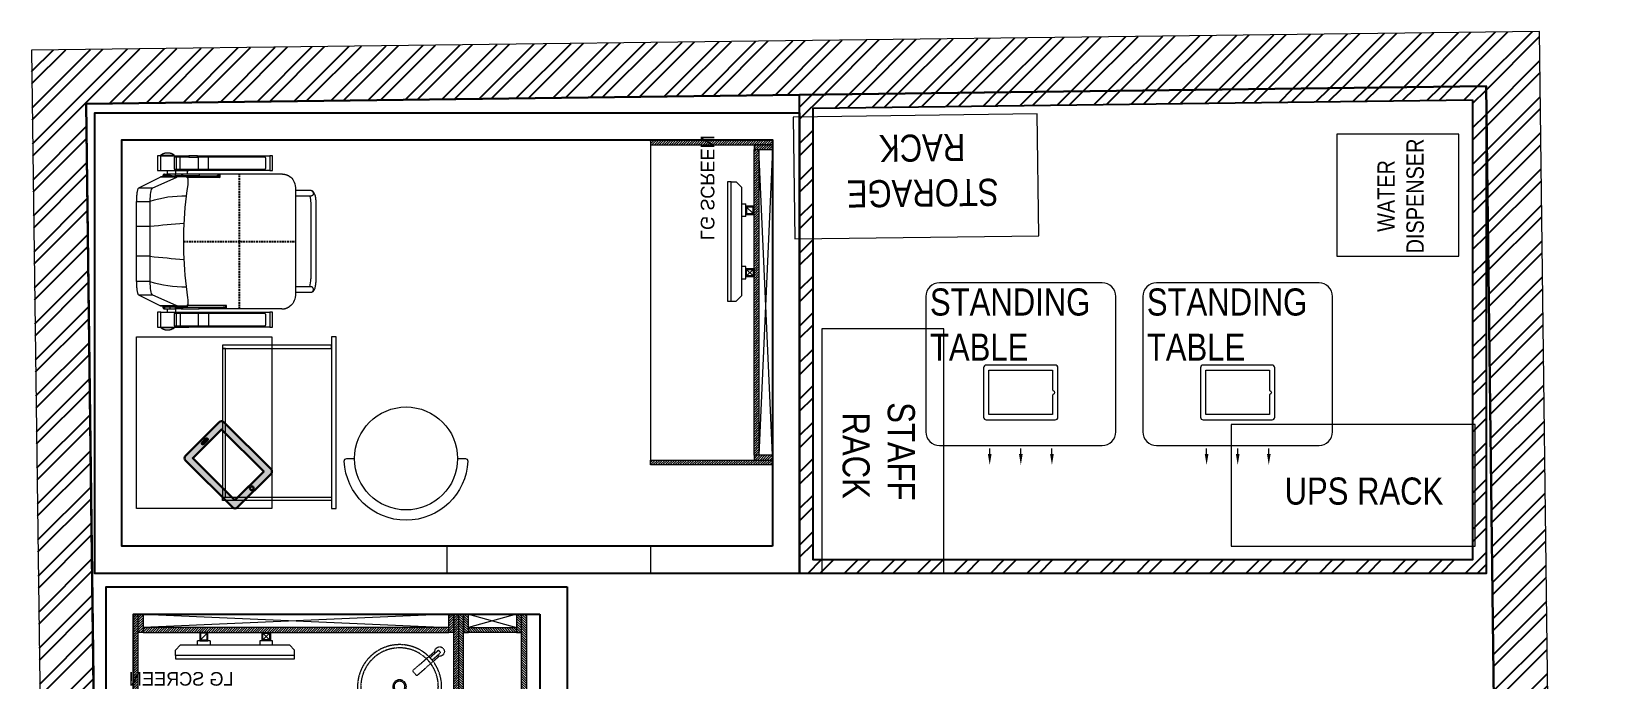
# Model space of a CAD drawing. Header units: millimetres. Extents: x 3788 to 9573, y -5445 to 12828.
# Drawn here: x 3788 to 9573, y 10436 to 12828 of the extents above; entities that cross this region are included whole.
import ezdxf

# ---------------------------------------------------------------- set-up
doc = ezdxf.new("R2010")
doc.units = ezdxf.units.MM
doc.linetypes.add('a_p6_plan_L18$0$HIDDEN', pattern=[0.375, 0.25, -0.125])
doc.linetypes.add('HIDDEN', pattern=[9.525, 6.35, -3.175])
for name, color, linetype, lineweight in [('I-LK CURTAIN', 5, 'a_p6_plan_L18$0$HIDDEN', 9), ('I-LK EQPMT', 3, 'Continuous', 18), ('I-LK FF&E', 1, 'Continuous', 9), ('I-LK FURNITURE', 13, 'Continuous', 9), ('I-LK IT', 3, 'Continuous', 18), ('I-LK PARTITION', 21, 'Continuous', 25), ('I-LK TEXT', 31, 'Continuous', 5), ('LN-ELEVATION-1', 81, 'Continuous', 13), ('LN-ELEVATION-2', 103, 'Continuous', 20), ('LN-ELEVATION-3', 125, 'a_p6_plan_L18$0$HIDDEN', 18), ('LN-HATCH', 251, 'Continuous', 0)]:
    doc.layers.add(name, color=color, linetype=linetype, lineweight=lineweight)
doc.layers.add('WALLS', color=7, linetype='Continuous')
doc.layers.add('WALLS_3D', color=7, linetype='Continuous')
doc.styles.add('LK TXT', font='Arial Narrow.ttf')
pattern_1 = [(45, (0, 0), (-67.3519, 67.3519), []), (45, (44.9, 0), (-67.3519, 67.3519), [])]
pattern_2 = [(45, (4052861.5004, 1708016.356), (-4.4901280605, 4.4901280605), [])]
pattern_3 = [(45, (35858.5, -100655.3575), (-4.4194174, 4.4194174), [])]

# ---------------------------------------------------------------- blocks, each defined once
blk = doc.blocks.new('clinic - cabinet no sink')
at = {"layer": 'LN-HATCH', "ltscale": 0.5}
h = blk.add_hatch(dxfattribs=at)
h.set_pattern_fill('ANSI31', color=256, scale=2)
h.set_pattern_definition(pattern_2)
h.paths.add_polyline_path([(-563.4, 157), (564.6, 157), (564.6, 175), (-563.4, 175)])
h.paths.add_polyline_path([(582.6, 225), (600.6, 225), (600.6, -225), (582.6, -225)])
h.paths.add_polyline_path([(564.6, 225), (582.6, 225), (582.6, 157), (564.6, 157)])
h.paths.add_polyline_path([(-581.4, 225), (-599.4, 225), (-599.4, -225), (-581.4, -225)])
h.paths.add_polyline_path([(-581.4, 225), (-563.4, 225), (-563.4, 157), (-581.4, 157)])
at = {"layer": 'LN-ELEVATION-1', "ltscale": 0.5}
for points in [[(-581.4, 225), (-599.4, 225), (-599.4, -225), (-581.4, -225)], [(-581.4, 225), (-563.4, 225), (-563.4, 157), (-581.4, 157)], [(-563.4, 157), (564.6, 157), (564.6, 175), (-563.4, 175)], [(564.6, 225), (582.6, 225), (582.6, 157), (564.6, 157)], [(582.6, 225), (600.6, 225), (600.6, -225), (582.6, -225)]]:
    blk.add_lwpolyline(points, close=True, dxfattribs=at)
at = {"layer": 'LN-ELEVATION-2', "ltscale": 0.5}
blk.add_line((582.6, -225), (-581.4, -225), dxfattribs=at)
at = {"layer": 'LN-HATCH', "ltscale": 0.5}
for p, q in [((564.6, 225), (-563.4, 175)), ((-563.4, 225), (564.6, 175))]:
    blk.add_line(p, q, dxfattribs=at)
blk = doc.blocks.new('clinic screen')
at = {"layer": 'I-LK EQPMT', "ltscale": 12}
for p, q in [((-220, -19.4), (-200.6, 0)), ((200.6, 0), (-200.6, 0)), ((-138.5, 0), (-138.5, 15.5)), ((-138.5, 15.5), (-92, 15.5)), ((-92, 15.5), (-92, 0)), ((92, 15.5), (92, 0)), ((92, 15.5), (138.5, 15.5)), ((138.5, 0), (138.5, 15.5)), ((220, -19.4), (200.6, 0)), ((-220, -38.8), (-220, -19.4)), ((220, -38.8), (220, -19.4))]:
    blk.add_line(p, q, dxfattribs=at)
at = {"layer": 'I-LK EQPMT'}
for p, q in [((-103.1, 42.9), (-127.4, 18.6)), ((-127.4, 42.9), (-103.1, 18.6)), ((102.7, 42.9), (127, 18.6))]:
    blk.add_line(p, q, dxfattribs=at)
for points in [[(-130.4, 15.5), (-100.1, 15.5), (-100.1, 45.9), (-130.4, 45.9)], [(-127.4, 18.6), (-103.1, 18.6), (-103.1, 42.9), (-127.4, 42.9)], [(130, 15.5), (99.7, 15.5), (99.7, 45.9), (130, 45.9)], [(127, 18.6), (102.7, 18.6), (102.7, 42.9), (127, 42.9)]]:
    blk.add_lwpolyline(points, close=True, dxfattribs=at)
at = {"layer": 'I-LK EQPMT', "ltscale": 12}
blk.add_lwpolyline([(-220, -51.7), (-220, -38.8), (220, -38.8), (220, -51.7)], close=True, dxfattribs=at)
at = {"layer": 'I-LK EQPMT', "ltscale": 12, "insert": (5.2, -100.4), "char_height": 50, "attachment_point": 1}
blk.add_mtext_dynamic_manual_height_columns('LG SCREEN', width=466.48, gutter_width=12.5, heights=[0], dxfattribs=at)
blk = doc.blocks.new('clinic chair')
at = {"layer": 'Defpoints', "linetype": 'HIDDEN'}
for p, q in [((0, 205.7), (0, -205.7)), ((-249, 0), (249, 0))]:
    blk.add_line(p, q, dxfattribs=at)
at = {"layer": 'I-LK FURNITURE'}
for points in [[(-197, 372.7), (-237.8, 291.7), (-237.8, 231.2, 0.110434), (-238, 230.4), (-238, 199.5), (-238, 199.4)], [(238, 199.4), (238, 199.5), (238, 230.4, 0.107055), (237.8, 231.2), (237.8, 291.7), (197, 372.7)], [(236, 193.5, -0.026868), (242.5, 193.2), (242.5, 193.5), (242.5, 193.7), (242.4, 194.2), (242.4, 194.5), (242.3, 194.8), (242.3, 195), (242.2, 195.2), (242.2, 195.5), (242.1, 195.7), (242, 196), (242, 196.2), (241.9, 196.5), (241.7, 196.9), (241.5, 197.4), (241.3, 197.9), (241.2, 198.1), (240.9, 198.5), (240.8, 198.8), (240.6, 199), (240.3, 199.4), (240.2, 199.6), (240, 199.8), (239.9, 200), (239.7, 200.2), (239.5, 200.4), (239.4, 200.6), (239.2, 200.7), (239, 200.9), (238.8, 201.1), (238.4, 201.4), (238, 201.7)], [(249, 73.3, 0.004277), (236, 73.4), (236, 193.3)], [(-249, 48.3, -0.00446), (-236, 48.4), (-236, 48.4), (-236.4, 48.5), (-238.1, 49), (-240.7, 49.9), (-242.8, 50.7), (-244.4, 51.5), (-245.5, 52.3), (-245.3, 52.5), (-245.1, 52.6), (-244.8, 52.9), (-244.5, 53.3), (-244.4, 53.5), (-244.2, 53.7), (-244.1, 53.8), (-244, 54), (-243.9, 54.2), (-243.6, 54.6), (-243.5, 54.8), (-243.4, 55), (-243.3, 55.2), (-243.2, 55.4), (-243.1, 55.7), (-243.1, 55.9), (-243, 56.1), (-242.9, 56.3), (-242.8, 56.7), (-242.7, 57), (-242.7, 57.2), (-242.6, 57.4), (-242.6, 57.6), (-242.6, 57.9), (-242.5, 58.1), (-242.5, 58.5), (-242.5, 58.8), (-242.5, 59)]]:
    blk.add_lwpolyline(points, format="xyb", dxfattribs=at)
for points in [[(-147.2, 331.1), (-147.2, 380.6), (-151.5, 380.5), (-155.9, 380.4), (-160.1, 380.3), (-164.3, 380.1), (-168.3, 379.8), (-172.2, 379.4), (-175.9, 379), (-179.3, 378.5), (-182.5, 378), (-185.5, 377.5), (-188.1, 376.9), (-190.5, 376.2), (-192.5, 375.6), (-194.2, 374.9), (-195.5, 374.1), (-196.4, 373.4), (-197, 372.7), (-197, 322.4)], [(-147.2, 380.6), (147.2, 380.6)], [(-54.8, 331.1), (-54.8, 380.6)], [(54.8, 331.1), (54.8, 380.6)], [(197, 322.4), (197, 372.7), (196.5, 373.4), (195.5, 374.1), (194.2, 374.9), (192.5, 375.6), (190.5, 376.2), (188.2, 376.9), (185.5, 377.5), (182.6, 378), (179.4, 378.5), (175.9, 379), (172.2, 379.4), (168.4, 379.8), (164.3, 380.1), (160.2, 380.3), (155.9, 380.4), (151.6, 380.5), (147.2, 380.6), (147.2, 331.1)], [(-316.5, 290.7), (-318.5, 290.7), (-318.8, 290.3), (-319.1, 289.9), (-319.3, 289.4), (-319.9, 288.6), (-320.1, 288.1), (-320.4, 287.7), (-320.9, 286.8), (-321.2, 286.4), (-321.4, 285.9), (-321.6, 285.5), (-321.8, 285), (-322.3, 284.1), (-322.5, 283.6), (-322.7, 283.2), (-322.9, 282.7), (-323.1, 282.2), (-323.3, 281.8), (-323.5, 281.3), (-323.8, 280.4), (-324, 279.9), (-324.1, 279.4), (-324.5, 278.4), (-324.6, 277.9), (-324.7, 277.5), (-324.9, 277), (-325, 276.5), (-325.2, 275.5), (-325.5, 274.5), (-325.6, 274), (-325.7, 273.5), (-325.9, 272), (-326.1, 270.5), (-326.1, 270), (-326.2, 269.5), (-326.2, 269), (-326.3, 268.5), (-326.3, 268), (-326.3, 267.5), (-326.3, 267), (-326.3, 266.5), (-326.4, 266), (-326.4, 265.4), (-326.3, 264.9), (-326.3, 264.4), (-326.3, 263.9), (-326.3, 262.9), (-326.2, 262.4), (-326.2, 261.9), (-326.1, 261.4), (-326.1, 260.9), (-325.9, 259.4), (-325.8, 258.9), (-325.7, 258.4), (-325.7, 257.9), (-325.6, 257.4), (-325.5, 256.9), (-325.4, 256.4), (-325.2, 255.9), (-325, 254.9), (-324.9, 254.4), (-324.7, 253.9), (-324.6, 253.4), (-324.5, 253), (-324, 251.5), (-323.8, 251), (-323.6, 250.5), (-323.5, 250.1), (-323.3, 249.6), (-323.1, 249.1), (-322.9, 248.7), (-322.7, 248.2), (-322.5, 247.7), (-322.3, 247.3), (-321.8, 246.4), (-321.6, 245.9), (-321.4, 245.5), (-321.2, 245), (-320.7, 244.1), (-320.4, 243.7), (-320.1, 243.2), (-319.9, 242.8), (-319.3, 242), (-319.1, 241.5), (-318.8, 241.1), (-318.5, 240.7), (-316.5, 240.7)], [(-318.5, 240.7), (-318.5, 290.7)], [(-261.5, 290.2), (-261.5, 303.2), (-316.5, 303.2), (-316.5, 290.2), (-261.5, 290.2), (-261.5, 187)], [(-316.5, 290.2), (-316.5, 187)], [(-238, 230.2), (-238, 230.4), (-238, 290.9), (-238, 291), (-238, 291.1), (-237.9, 291.2), (-237.9, 291.3), (-237.9, 291.4), (-237.9, 291.5), (-237.8, 291.6), (-237.8, 291.7)], [(-237.8, 231.2), (-197, 322.4)], [(147.2, 331.1), (-147.2, 331.1)], [(197, 322.4), (237.8, 231.2)], [(197, 321.2), (197, 321.7), (197, 321.9)], [(238, 230.2), (238, 230.4), (238, 290.9), (238, 291), (238, 291.1), (238, 291.2), (238, 291.3), (237.9, 291.4), (237.9, 291.5), (237.9, 291.6), (237.8, 291.7)], [(316.5, 290.4), (316.5, 303.4), (261.5, 303.4), (261.5, 290.4), (316.5, 290.4), (316.5, 187.2)], [(261.5, 290.4), (261.5, 187.2)], [(316.5, 240.9), (318.5, 240.9), (318.8, 241.3), (319.1, 241.7), (319.6, 242.6), (320.1, 243.4), (320.7, 244.3), (320.9, 244.8), (321.2, 245.2), (321.4, 245.6), (321.6, 246.1), (321.8, 246.5), (322.1, 247), (322.3, 247.5), (322.5, 247.9), (322.7, 248.4), (322.9, 248.9), (323.1, 249.3), (323.3, 249.8), (323.5, 250.3), (323.8, 251.2), (324, 251.7), (324.1, 252.2), (324.5, 253.1), (324.6, 253.6), (324.9, 254.6), (325, 255.1), (325.2, 256.1), (325.4, 256.6), (325.5, 257.1), (325.6, 257.6), (325.7, 258.1), (325.7, 258.6), (325.8, 259.1), (326, 260.1), (326.1, 261.1), (326.1, 261.6), (326.2, 262.1), (326.3, 263.1), (326.3, 263.6), (326.3, 264.1), (326.3, 264.6), (326.3, 265.1), (326.4, 265.6), (326.4, 266.1), (326.3, 266.6), (326.3, 267.1), (326.3, 267.7), (326.3, 268.2), (326.3, 268.7), (326.2, 269.7), (326.1, 270.2), (326.1, 270.7), (326, 271.7), (325.8, 272.7), (325.7, 273.2), (325.7, 273.7), (325.5, 274.7), (325.4, 275.2), (325.2, 275.7), (325, 276.7), (324.9, 277.2), (324.7, 277.6), (324.6, 278.1), (324.5, 278.6), (324.1, 279.6), (324, 280.1), (323.8, 280.6), (323.5, 281.5), (323.3, 282), (322.9, 282.9), (322.7, 283.4), (322.3, 284.3), (321.8, 285.2), (321.6, 285.7), (321.4, 286.1), (321.2, 286.6), (320.9, 287), (320.7, 287.5), (320.1, 288.3), (319.9, 288.8), (319.6, 289.2), (319.3, 289.6), (319.1, 290), (318.8, 290.5), (318.5, 290.9), (316.5, 290.9)], [(318.5, 290.9), (318.5, 240.9)], [(-266.5, 187), (-266.5, 241.7), (-311.5, 241.7), (-311.5, 187)], [(-266.5, 233.8), (-311.5, 233.8)], [(-248.5, 265.7), (-249.5, 266.7), (-261.5, 266.7)], [(-261.5, 234.7), (-249.5, 234.7), (-248.5, 235.7)], [(-249.5, 234.7), (-249.5, 266.7)], [(-238, 277.2), (-242, 277.2), (-242, 283.1), (-242.2, 283.1), (-242.6, 283.1), (-242.8, 283), (-243, 283), (-243.1, 283), (-243.3, 283), (-243.5, 282.9), (-243.7, 282.9), (-244.1, 282.8), (-244.2, 282.7), (-244.4, 282.6), (-244.8, 282.5), (-244.9, 282.4), (-245.1, 282.3), (-245.3, 282.2), (-245.6, 282), (-245.8, 281.9), (-245.9, 281.8), (-246.1, 281.7), (-246.2, 281.5), (-246.4, 281.4), (-246.5, 281.3), (-246.6, 281.2), (-246.8, 281), (-246.9, 280.9), (-247, 280.7), (-247.1, 280.6), (-247.4, 280.3), (-247.5, 280.1), (-247.6, 280), (-247.7, 279.8), (-247.8, 279.6), (-247.9, 279.3), (-248.1, 278.9), (-248.2, 278.6), (-248.3, 278.4), (-248.3, 278.2), (-248.4, 278), (-248.4, 277.8), (-248.4, 277.6), (-248.4, 277.4), (-248.5, 277.3), (-248.5, 277.1), (-248.5, 276.9), (-248.5, 276.7)], [(-242.5, 257.7), (-242.5, 276.7), (-248.5, 276.7), (-248.5, 257.7)], [(-248.5, 215.4), (-248.5, 209.6), (-242.5, 209.6), (-242.5, 215.4), (-248.5, 215.4), (-248.5, 235.9)], [(-242.5, 249.3), (-242.5, 249.4), (-242.4, 249.6), (-242.2, 249.6), (-242, 249.6), (-242, 277.2), (-242.1, 277.2), (-242.1, 277.2), (-242.2, 277.1), (-242.2, 277.1), (-242.3, 277.1), (-242.3, 277), (-242.4, 277), (-242.4, 277), (-242.5, 276.9), (-242.5, 276.8), (-242.5, 276.8), (-242.5, 276.7), (-242.5, 276.7)], [(-238, 201.8), (-238.2, 201.6), (-238.4, 201.5), (-238.6, 201.3), (-238.8, 201.1), (-238.9, 200.9), (-239.1, 200.8), (-239.3, 200.6), (-239.5, 200.4), (-239.7, 200.2), (-239.8, 200), (-240, 199.8), (-240.2, 199.6), (-240.3, 199.4), (-240.5, 199.2), (-240.6, 199), (-240.9, 198.6), (-241.1, 198.1), (-241.2, 197.9), (-241.4, 197.7), (-241.5, 197.4), (-241.6, 197.2), (-241.7, 197), (-241.8, 196.7), (-241.9, 196.5), (-241.9, 196.2), (-242, 196), (-242.1, 195.8), (-242.2, 195.5), (-242.2, 195.3), (-242.3, 195), (-242.3, 194.8), (-242.4, 194.5), (-242.4, 194), (-242.5, 193.7), (-242.5, 193.2), (-242.5, 232.1), (-242.2, 236.1), (-241.2, 240.1), (-239.5, 243.8), (-238, 246)], [(-242.5, 235.9), (-242.5, 215.4)], [(-238, 283.1), (-242, 283.1)], [(-242, 249.6), (-240.7, 249.6), (-239.3, 249.6), (-238, 249.5)], [(238, 246.1), (238.5, 245.4), (240.2, 242.4), (241.5, 239.1), (242.2, 235.6), (242.5, 232.1), (242.5, 193.2), (242.5, 84), (242.2, 81.9), (241.2, 79.8), (239.7, 77.4), (237.7, 75), (236, 73.4), (236, 73.4), (236.4, 73.5), (238.1, 74), (240.7, 74.9), (242.8, 75.7), (244.4, 76.5), (245.5, 77.3), (245.3, 77.5), (245.1, 77.6), (244.8, 77.9), (244.5, 78.3), (244.4, 78.5), (244.2, 78.7), (244.1, 78.8), (243.9, 79.2), (243.8, 79.4), (243.6, 79.6), (243.5, 79.8), (243.4, 80), (243.3, 80.2), (243.2, 80.4), (243.1, 80.7), (243.1, 80.9), (243, 81.1), (242.9, 81.3), (242.8, 81.7), (242.7, 82), (242.7, 82.2), (242.6, 82.4), (242.6, 82.6), (242.6, 82.9), (242.5, 83.1), (242.5, 83.5), (242.5, 83.8), (242.5, 84)], [(248.5, 276.7), (248.5, 277.3), (248.4, 277.4), (248.4, 277.6), (248.4, 277.8), (248.4, 278), (248.3, 278.2), (248.1, 278.7), (248.1, 278.9), (247.9, 279.3), (247.9, 279.4), (247.8, 279.6), (247.7, 279.8), (247.6, 280), (247.5, 280.1), (247.4, 280.3), (247.1, 280.6), (247, 280.7), (246.9, 280.9), (246.8, 281), (246.6, 281.2), (246.5, 281.3), (246.1, 281.7), (245.9, 281.8), (245.8, 281.9), (245.6, 282), (245.3, 282.2), (245.1, 282.3), (244.9, 282.4), (244.8, 282.5), (244.4, 282.6), (244.2, 282.7), (244.1, 282.8), (243.9, 282.8), (243.7, 282.9), (243.5, 282.9), (243.3, 283), (243.1, 283), (242.9, 283), (242.8, 283), (242.6, 283.1), (242.2, 283.1), (242, 283.1), (242, 277.2), (238, 277.2)], [(242, 283.1), (238, 283.1)], [(238, 249.5), (239.3, 249.6), (242, 249.6)], [(242.5, 249.3), (242.4, 249.5), (242.4, 249.5), (242.4, 249.5), (242.4, 249.5), (242.2, 249.6), (242, 249.6), (242, 277.2), (242.1, 277.2), (242.1, 277.2), (242.2, 277.1), (242.2, 277.1), (242.3, 277.1), (242.3, 277), (242.4, 277), (242.4, 277), (242.5, 276.9), (242.5, 276.8), (242.5, 276.8), (242.5, 276.7), (242.5, 276.7)], [(242.5, 257.7), (242.5, 276.7), (248.5, 276.7), (248.5, 257.7)], [(242.5, 214.3), (242.5, 209.8), (248.5, 209.8), (248.5, 214.3), (242.5, 214.3), (242.5, 235.9)], [(261.5, 266.9), (249.5, 266.9), (248.5, 265.9)], [(248.5, 235.9), (249.5, 234.9), (261.5, 234.9)], [(248.5, 214.3), (248.5, 235.9)], [(249.5, 266.9), (249.5, 234.9)], [(311.5, 187.2), (311.5, 241.8), (266.5, 241.8), (266.5, 187.2)], [(311.5, 234), (266.5, 234)], [(-316.5, 155.2), (-316.5, 187), (-311.5, 187), (-311.5, 155.2)], [(-266.5, 219.8), (-311.5, 219.8)], [(-266.5, 155.2), (-266.5, 187), (-261.5, 187), (-261.5, 155.2)], [(-248.5, 209.6), (-248.5, 149.4)], [(-242.5, 222.6), (-242.4, 223), (-242.4, 223.1), (-242.4, 223.1), (-242.4, 223.1), (-242.2, 223.4), (-242, 223.6)], [(-242.5, 209.6), (-242.5, 149.4)], [(-236, 193.5), (-236.5, 193.5), (-237.1, 193.5), (-238.2, 193.5), (-238.7, 193.5), (-239.2, 193.5), (-239.8, 193.4), (-240.3, 193.4), (-241.4, 193.3), (-242, 193.3), (-242.5, 193.2), (-242.5, 59), (-242.2, 57), (-241.2, 54.8), (-239.8, 52.5), (-237.7, 50), (-236, 48.4), (-236, 193.4)], [(-238, 199.5), (-238, 199.4), (-238, 199.1), (-238, 198.6), (-237.9, 198.4), (-237.9, 197.9), (-237.8, 197.7), (-237.7, 197.2), (-237.7, 197), (-237.6, 196.7), (-237.6, 196.5), (-237.5, 196.3), (-237.4, 196), (-237.3, 195.8), (-237.2, 195.6), (-237.1, 195.4), (-237, 195.1), (-236.9, 194.9), (-236.8, 194.7), (-236.5, 194.1), (-236.3, 193.9), (-236.2, 193.7), (-236.1, 193.5), (-235.8, 193.1), (-235.5, 192.7), (-235.3, 192.6), (-235.1, 192.4), (-235, 192.2), (-234.8, 192), (-234.6, 191.9), (-234.2, 191.6), (-233.9, 191.3), (-233.5, 191), (-233.3, 190.9), (-233, 190.7), (-232.6, 190.5), (-232.4, 190.4), (-232, 190.2), (-231.7, 190.1), (-231.5, 190), (-231.1, 189.8), (-230.8, 189.8), (-230.6, 189.7), (-230.4, 189.7), (-230.1, 189.6), (-229.9, 189.5), (-229.7, 189.5), (-229.4, 189.5), (-228.9, 189.4), (-228.7, 189.4), (-228.5, 189.4), (-228.2, 189.4), (-228, 189.4), (-214.9, 189.4)], [(-214.9, 189.4), (-208.1, 190.4), (-187.4, 193.3), (-166.6, 195.9), (-145.8, 198.2), (-125, 200.2), (-104.2, 201.9), (-83.3, 203.3), (-62.4, 204.4), (-41.5, 205.2), (-20.6, 205.7), (0.3, 205.8), (21.2, 205.6), (42.1, 205.2), (63, 204.4), (83.9, 203.3), (104.8, 201.9), (125.6, 200.2), (146.5, 198.2), (167.2, 195.8), (188, 193.2), (208.7, 190.3), (214.9, 189.4)], [(214.9, 189.4), (228, 189.4), (228.3, 189.4), (228.5, 189.4), (228.7, 189.4), (229, 189.4), (229.5, 189.5), (229.7, 189.5), (229.9, 189.5), (230.6, 189.7), (230.9, 189.8), (231.1, 189.8), (231.3, 189.9), (231.6, 190), (231.8, 190.1), (232, 190.2), (232.2, 190.3), (232.4, 190.4), (232.7, 190.5), (233.1, 190.7), (233.3, 190.9), (233.5, 191), (233.9, 191.3), (234.3, 191.6), (234.6, 191.9), (234.8, 192), (235, 192.2), (235.2, 192.4), (235.3, 192.6), (235.5, 192.7), (235.8, 193.1), (236.1, 193.5), (236.4, 193.9), (236.5, 194.1), (236.6, 194.3), (236.9, 194.7), (237, 194.9), (237.1, 195.1), (237.2, 195.4), (237.3, 195.6), (237.4, 195.8), (237.5, 196), (237.5, 196.3), (237.6, 196.5), (237.7, 196.7), (237.8, 197.4), (237.9, 197.7), (237.9, 197.9), (238, 198.4), (238, 198.6), (238, 198.9), (238, 199.1), (238, 199.4), (238, 199.5)], [(242, 223.7), (242.2, 223.4), (242.4, 223.2), (242.5, 223), (242.5, 222.7)], [(242.5, 149.5), (242.5, 209.8)], [(248.5, 149.5), (248.5, 209.8)], [(261.5, 194), (248.5, 194)], [(261.5, 155.4), (261.5, 187.2), (266.5, 187.2), (266.5, 155.4)], [(311.5, 220), (266.5, 220)], [(-316.5, -111.8), (-316.5, 155.2), (-311.5, 155.2), (-311.5, -91.8), (-311.5, -92), (-311.5, -92.1), (-311.5, -92.3), (-311.5, -92.5), (-311.4, -92.7), (-311.4, -93), (-311.3, -93.2), (-311.3, -93.3), (-311.2, -93.6), (-311.1, -93.8), (-311, -93.9), (-310.9, -94.1), (-310.9, -94.3), (-310.6, -94.7), (-310.5, -94.8), (-310.4, -95), (-310.3, -95.1), (-310.1, -95.2), (-309.9, -95.5), (-309.8, -95.6), (-309.7, -95.7), (-309.2, -96), (-309.1, -96.1), (-309, -96.2), (-308.8, -96.2), (-308.5, -96.4), (-308.2, -96.5), (-308, -96.6), (-307.7, -96.7), (-307.5, -96.7), (-307.3, -96.7), (-307.2, -96.8), (-307, -96.8), (-306.8, -96.8), (-306.7, -96.8), (-306.5, -96.8), (-271.5, -96.8), (-271.3, -96.8), (-271.2, -96.8), (-271, -96.8), (-270.8, -96.8), (-270.5, -96.7), (-270.3, -96.7), (-270, -96.6), (-269.8, -96.5), (-269.7, -96.5), (-269.5, -96.4), (-269.2, -96.2), (-269.1, -96.2), (-268.9, -96.1), (-268.8, -96), (-268.6, -95.9), (-268.3, -95.7), (-268.2, -95.6), (-268.1, -95.5), (-267.8, -95.2), (-267.7, -95.1), (-267.6, -95), (-267.5, -94.8), (-267.4, -94.7), (-267.3, -94.5), (-267.2, -94.4), (-267.1, -94.1), (-267, -93.9), (-266.9, -93.6), (-266.8, -93.5), (-266.7, -93.3), (-266.7, -93.2), (-266.6, -93), (-266.6, -92.7), (-266.5, -92.5), (-266.5, -92.3), (-266.5, -92), (-266.5, -91.8), (-266.5, 155.2), (-261.5, 155.2), (-261.5, -111.8)], [(-266.5, 152.7), (-311.5, 152.7)], [(-248.5, 50.7), (-248.5, 52.8), (-248.5, 149.4), (-242.5, 149.4), (-242.5, 61.3)], [(248.5, 75.6), (248.5, 149.5), (242.5, 149.5), (242.5, 83.8)], [(316.5, 155.4), (316.5, -111.6), (261.5, -111.6), (261.5, -121.6), (316.5, -121.6), (316.5, -111.6)], [(261.5, -111.6), (261.5, 155.4), (266.5, 155.4), (266.5, -91.6), (266.5, -91.8), (266.5, -91.9), (266.5, -92.1), (266.5, -92.3), (266.6, -92.5), (266.6, -92.6), (266.6, -92.8), (266.7, -93.1), (266.8, -93.3), (266.8, -93.4), (266.9, -93.6), (267, -93.8), (267.1, -93.9), (267.1, -94.1), (267.2, -94.2), (267.3, -94.4), (267.4, -94.5), (267.5, -94.6), (267.6, -94.8), (267.7, -94.9), (267.8, -95), (268.1, -95.3), (268.2, -95.4), (268.3, -95.5), (268.6, -95.7), (268.8, -95.8), (268.9, -95.9), (269, -96), (269.4, -96.1), (269.8, -96.3), (270, -96.4), (270.3, -96.5), (270.5, -96.5), (270.6, -96.5), (270.8, -96.6), (271, -96.6), (271.2, -96.6), (271.5, -96.6), (306.5, -96.6), (306.7, -96.6), (306.8, -96.6), (307, -96.6), (307.2, -96.6), (307.3, -96.5), (307.5, -96.5), (307.7, -96.5), (308, -96.4), (308.2, -96.3), (308.3, -96.3), (308.6, -96.1), (308.8, -96), (308.9, -96), (309.1, -95.9), (309.2, -95.8), (309.4, -95.7), (309.7, -95.5), (309.8, -95.4), (309.9, -95.3), (310.1, -95), (310.3, -94.9), (310.4, -94.8), (310.6, -94.5), (310.7, -94.4), (310.8, -94.2), (310.9, -94.1), (310.9, -93.9), (311, -93.8), (311.1, -93.4), (311.2, -93.3), (311.3, -93.1), (311.4, -92.8), (311.4, -92.6), (311.4, -92.5), (311.5, -92.3), (311.5, -92.1), (311.5, -91.9), (311.5, -91.8), (311.5, -91.6), (311.5, 155.4)], [(311.5, 152.9), (266.5, 152.9)], [(-266.5, 115.3), (-311.5, 115.3)], [(-246.6, 53.1), (-246.2, 53.4), (-245.8, 53.7), (-245.5, 54), (-245.1, 54.4), (-245, 54.6), (-244.7, 54.9), (-244.5, 55.1), (-244.4, 55.3), (-244.2, 55.5), (-244.1, 55.7), (-244, 55.9), (-243.9, 56.1), (-243.6, 56.5), (-243.5, 56.8), (-243.4, 57), (-243.3, 57.2), (-243.2, 57.4), (-243.1, 57.9), (-242.9, 58.3), (-242.8, 58.8), (-242.7, 59), (-242.7, 59.2), (-242.6, 59.5), (-242.6, 59.7), (-242.6, 59.9), (-242.5, 60.2), (-242.5, 60.7), (-242.5, 60.9), (-242.5, 61.1)], [(246.5, 78.1), (246.2, 77.9), (245.5, 77.3)], [(248.5, 75.7), (248.7, 75.2), (248.7, 75), (248.8, 74.8), (248.8, 74.7), (248.9, 74.5), (249, 74), (249, 73.8), (249, 73.5), (249, 73.3), (249, -155.7)], [(311.5, 115.5), (266.5, 115.5)], [(-249, -155.7), (-249, 48.3), (-249, 48.5), (-249, 48.6), (-249, 48.8), (-249, 49), (-248.9, 49.2), (-248.9, 49.4), (-248.9, 49.6), (-248.8, 49.8), (-248.8, 49.9), (-248.7, 50.1), (-248.6, 50.5), (-248.4, 50.8), (-248.4, 51), (-248.3, 51.1), (-248.2, 51.3), (-248, 51.6), (-247.9, 51.8), (-247.8, 51.9), (-247.6, 52.1), (-247.5, 52.2), (-247.3, 52.5), (-247.1, 52.6), (-247, 52.7), (-246.9, 52.9), (-246.7, 53), (-246.6, 53.1), (-246.3, 52.9), (-245.5, 52.3)], [(-248.5, 52.8), (-246.9, 52.8)], [(-249, -155.7), (-249, -156.3), (-249, -156.8), (-249, -157.3), (-249, -157.9), (-248.9, -158.4), (-248.9, -159.5), (-248.8, -160), (-248.7, -161.1), (-248.7, -161.6), (-248.6, -162.1), (-248.5, -162.7), (-248.4, -163.7), (-248.3, -164.2), (-248.1, -165.3), (-248, -165.8), (-247.9, -166.3), (-247.7, -166.9), (-247.6, -167.4), (-247.5, -167.9), (-247.2, -168.9), (-246.9, -170), (-246.8, -170.5), (-246.4, -171.5), (-246.3, -172), (-246.1, -172.5), (-245.9, -173), (-245.7, -173.5), (-245.5, -174), (-245.3, -174.5), (-244.7, -176), (-244.5, -176.5), (-243.8, -177.9), (-243.1, -179.3), (-242.6, -180.3), (-242.3, -180.7), (-242, -181.2), (-241.7, -181.7), (-241.2, -182.6), (-240.9, -183)], [(249, -155.7), (249, -156.3), (249, -156.8), (249, -157.3), (248.9, -157.9), (248.9, -158.4), (248.9, -159.5), (248.8, -160), (248.8, -160.5), (248.7, -161.1), (248.7, -161.6), (248.6, -162.1), (248.5, -162.7), (248.4, -163.7), (248.3, -164.2), (248.2, -164.8), (248.1, -165.3), (248, -165.8), (247.9, -166.3), (247.7, -166.9), (247.6, -167.4), (247.5, -167.9), (247.2, -168.9), (246.9, -170), (246.8, -170.5), (246.4, -171.5), (246.3, -172), (246.1, -172.5), (245.9, -173), (245.7, -173.5), (245.5, -174), (245.3, -174.5), (245.1, -175), (244.7, -176), (244.5, -176.5), (244, -177.4), (243.8, -177.9), (243.6, -178.4), (243.1, -179.3), (242.8, -179.8), (242, -181.2), (241.7, -181.7), (241.2, -182.6), (240.9, -183), (236.9, -188.4), (233, -192.4), (228.7, -196), (224, -199), (218.3, -201.8), (212.4, -203.9), (205.8, -205.3), (199, -205.7), (199, -205.7)], [(-199, -205.7), (-199, -205.7), (-205.8, -205.3), (-212.4, -203.9), (-218.3, -201.8), (-224, -199), (-228.7, -196), (-233, -192.4), (-236.9, -188.4), (-240.9, -183), (-240.9, -183.1), (-240.9, -183.1)], [(199, -205.7), (-199, -205.7)], [(-187.5, -205.7), (-187.5, -262.7), (-187.4, -264.6), (-186.9, -266.5), (-186.2, -268.2), (-185.3, -269.8), (-184.3, -271.2), (-183, -272.5), (-181.5, -273.7), (-179.7, -274.9), (-177.6, -276.1), (-175, -277.2), (-172, -278.2), (-169, -279.1), (-165.8, -279.8), (-162.6, -280.5), (-159.2, -281), (-155.7, -281.4), (-152.2, -281.8), (-148.5, -282.1), (-144.8, -282.3), (-141.1, -282.4), (-137.5, -282.4), (137.5, -282.4), (139.5, -282.4), (143.2, -282.3), (146.9, -282.2), (150.6, -281.9), (154.2, -281.6), (157.6, -281.2), (161, -280.7), (164.3, -280.1), (167.4, -279.5), (170.3, -278.7), (173.2, -277.8), (175.9, -276.8), (178.6, -275.6), (180.7, -274.3), (182.4, -273), (183.8, -271.7), (185, -270.2), (186, -268.6), (186.8, -266.9), (187.3, -265.1), (187.5, -263.3), (187.5, -262.7), (187.5, -205.7)], [(-177.5, -272.4), (-177.3, -272.4), (-176.8, -272.4), (-176.3, -272.4), (-176.1, -272.3), (-175.8, -272.3), (-175.6, -272.3), (-175.4, -272.2), (-175.1, -272.2), (-174.9, -272.1), (-174.4, -272), (-174.2, -271.9), (-174, -271.8), (-173.8, -271.7), (-173.3, -271.6), (-173.1, -271.5), (-172.5, -271.1), (-172.3, -271), (-171.9, -270.8), (-171.5, -270.5), (-171.1, -270.2), (-170.9, -270), (-170.8, -269.9), (-170.4, -269.6), (-170.1, -269.2), (-169.9, -269), (-169.6, -268.7), (-169.5, -268.5), (-169.3, -268.3), (-169.2, -268.1), (-169.1, -267.9), (-168.9, -267.7), (-168.7, -267.3), (-168.5, -266.9), (-168.4, -266.6), (-168.3, -266.4), (-168.2, -266.2), (-168.1, -266), (-168, -265.8), (-167.9, -265.3), (-167.8, -265.1), (-167.8, -264.8), (-167.7, -264.6), (-167.7, -264.4), (-167.6, -264.1), (-167.6, -263.9), (-167.6, -263.7), (-167.5, -263), (-167.5, -262.7), (-167.5, -205.7)], [(177.5, -272.4), (177.3, -272.4), (176.8, -272.4), (176.3, -272.4), (176.1, -272.3), (175.8, -272.3), (175.6, -272.3), (175.4, -272.2), (175.1, -272.2), (174.9, -272.1), (174.4, -272), (174.2, -271.9), (174, -271.8), (173.8, -271.7), (173.3, -271.6), (173.1, -271.5), (172.9, -271.4), (172.7, -271.2), (172.5, -271.1), (172.3, -271), (171.9, -270.8), (171.7, -270.6), (171.5, -270.5), (171.3, -270.3), (171.1, -270.2), (170.9, -270), (170.8, -269.9), (170.4, -269.6), (169.9, -269), (169.8, -268.9), (169.6, -268.7), (169.5, -268.5), (169.3, -268.3), (169.2, -268.1), (169.1, -267.9), (168.9, -267.7), (168.7, -267.3), (168.5, -266.9), (168.4, -266.6), (168.3, -266.4), (168.2, -266.2), (168.1, -266), (168, -265.8), (167.9, -265.5), (167.8, -265.1), (167.8, -264.8), (167.7, -264.6), (167.7, -264.4), (167.6, -264.1), (167.6, -263.9), (167.6, -263.7), (167.5, -263), (167.5, -262.7), (167.5, -205.7)], [(-187.5, -262.7), (-187.5, -263.2), (-187.4, -263.7), (-187.4, -264.1), (-187.3, -264.4), (-187.3, -264.6), (-187.2, -264.8), (-187.2, -265.1), (-187.1, -265.3), (-187, -265.8), (-186.9, -266), (-186.8, -266.2), (-186.7, -266.4), (-186.6, -266.6), (-186.5, -266.9), (-186.3, -267.3), (-186.1, -267.7), (-185.9, -267.9), (-185.8, -268.1), (-185.7, -268.3), (-185.5, -268.5), (-185.4, -268.7), (-185.1, -269), (-184.9, -269.2), (-184.6, -269.6), (-184.2, -269.9), (-183.9, -270.2), (-183.7, -270.3), (-183.5, -270.5), (-183.1, -270.8), (-182.7, -271), (-182.5, -271.1), (-181.9, -271.5), (-181.7, -271.6), (-181.2, -271.7), (-181, -271.8), (-180.8, -271.9), (-180.5, -272), (-180.1, -272.1), (-179.9, -272.2), (-179.6, -272.2), (-179.4, -272.3), (-179.2, -272.3), (-178.9, -272.3), (-178.7, -272.4), (-178.2, -272.4), (-177.7, -272.4), (-177.5, -272.4)], [(167.5, -258.6), (166.8, -258.9), (165.4, -259.4), (163.6, -259.8), (161.5, -260.3), (159.2, -260.7), (156.7, -261.1), (153.9, -261.5), (150.9, -261.8), (147.8, -262.1), (144.6, -262.3), (141.3, -262.4), (138.1, -262.4), (137.5, -262.4), (-137.5, -262.4)], [(177.5, -272.4), (177.7, -272.4), (178.2, -272.4), (178.7, -272.4), (178.9, -272.3), (179.2, -272.3), (179.4, -272.3), (179.6, -272.2), (179.9, -272.2), (180.1, -272.1), (180.5, -272), (180.8, -271.9), (181, -271.8), (181.2, -271.7), (181.7, -271.6), (181.9, -271.5), (182.5, -271.1), (182.7, -271), (182.9, -270.9), (183.1, -270.8), (183.3, -270.6), (183.5, -270.5), (183.7, -270.3), (183.9, -270.2), (184.2, -269.9), (184.6, -269.6), (184.9, -269.2), (185.1, -269), (185.2, -268.9), (185.4, -268.7), (185.7, -268.3), (185.8, -268.1), (185.9, -267.9), (186.1, -267.7), (186.3, -267.3), (186.5, -266.9), (186.6, -266.6), (186.7, -266.4), (186.8, -266.2), (187, -265.8), (187.1, -265.3), (187.2, -265.1), (187.2, -264.8), (187.3, -264.6), (187.3, -264.4), (187.4, -264.1), (187.4, -263.9), (187.5, -263.4), (187.5, -263.2), (187.5, -262.7)]]:
    blk.add_lwpolyline(points, dxfattribs=at)
for points in [[(-248.5, 235.9), (-242.5, 235.9), (-242.5, 257.7), (-248.5, 257.7)], [(248.5, 257.7), (242.5, 257.7), (242.5, 235.9), (248.5, 235.9)], [(316.5, 187.2), (311.5, 187.2), (311.5, 155.4), (316.5, 155.4)], [(-261.5, -111.8), (-316.5, -111.8), (-316.5, -121.8), (-261.5, -121.8)]]:
    blk.add_lwpolyline(points, close=True, dxfattribs=at)
for centre, radius, start, end in [((247.3, 203.6), 414.6, 162.09226, 181.07623), ((4674.9, -167.5), 4755.9, 173.98215, 175.51689), ((-4674.9, -167.5), 4755.9, 4.48311, 6.01785), ((-247.3, 203.6), 414.6, 358.92377, 17.90774), ((-140.4, -164.1), 98.4, 253.9957, 271.67702)]:
    blk.add_arc(centre, radius, start, end, dxfattribs=at)
for points in [[(-147.2, 331.1), (-173.1, 331.1), (-194.7, 327.3), (-197, 322.4)], [(197, 322.4), (194.8, 327.3), (173.2, 331.1), (147.2, 331.1)]]:
    blk.add_open_spline(points, degree=3, dxfattribs=at)
blk = doc.blocks.new('doctors stool')
at = {"ltscale": 100}
blk.add_lwpolyline([(228, 37.8), (228, 9.1, -0.426474), (218.5, 0, -0.959166), (218.5, 455.6, -0.426474), (228, 446.5), (228, 417.8)], format="xyb", dxfattribs=at)
blk.add_circle((228, 227.8), 190, dxfattribs=at)
blk = doc.blocks.new('clinic trial')
at = {"layer": 'I-LK FURNITURE', "true_color": 0xc7c8ca}
h = blk.add_hatch(color=9, dxfattribs=at)
h.dxf.hatch_style = 1
edge = h.paths.add_edge_path()
edge.add_line((-8.5, -982), (115.9, -857.5))
edge.add_arc((107.4, -849), 12, 315, 405)
edge.add_line((115.9, -840.5), (-58, -666.6))
edge.add_arc((-66.5, -675.1), 12, 45, 135)
edge.add_line((-75, -666.6), (-199.5, -791))
edge.add_arc((-191, -799.5), 12, 135, 225)
edge.add_line((-199.5, -808), (-25.5, -982))
edge.add_arc((-17, -973.5), 12, 225, 315)
h.paths.add_polyline_path([(-17, -955.1), (89, -849), (-66.5, -693.5), (-172.6, -799.5)], flags=16)
edge = h.paths.add_edge_path(flags=16)
edge.add_line((-138.3, -741.9), (-124.2, -727.8))
edge.add_arc((-121.3, -730.6), 4, 45, 135, ccw=False)
edge.add_arc((-121.3, -730.6), 4, -45, 45, ccw=False)
edge.add_line((-118.5, -733.4), (-132.6, -747.6))
edge.add_arc((-135.5, -744.7), 4, 225, 315, ccw=False)
edge.add_arc((-135.5, -744.7), 4, 135, 225, ccw=False)
edge = h.paths.add_edge_path(flags=16)
edge.add_arc((44.8, -910.9), 7, 0, 360)
at = {"layer": 'I-LK FURNITURE', "lineweight": 0, "true_color": 0x939598}
h = blk.add_hatch(dxfattribs=at)
h.set_pattern_fill('ANSI31', color=252, scale=10, angle=405)
h.set_pattern_definition([(90, (-3772352.8758, -3684050.3276), (-1.25, 2e-16), [])])
edge = h.paths.add_edge_path()
edge.add_line((-138.3, -741.9), (-124.2, -727.8))
edge.add_arc((-121.3, -730.6), 4, 45, 135, ccw=False)
edge.add_arc((-121.3, -730.6), 4, -45, 45, ccw=False)
edge.add_line((-118.5, -733.4), (-132.6, -747.6))
edge.add_arc((-135.5, -744.7), 4, 225, 315, ccw=False)
edge.add_arc((-135.5, -744.7), 4, 135, 225, ccw=False)
edge = h.paths.add_edge_path()
edge.add_arc((44.8, -910.9), 7, 0, 360)
at = {"layer": 'I-LK FURNITURE'}
blk.add_lwpolyline([(119.4, -352.5), (119.4, -985.5), (-380.6, -985.5), (-380.6, -352.5)], close=True, dxfattribs=at)
at = {"layer": 'I-LK FURNITURE', "color": 146, "true_color": 0x105689}
for points in [[(-63.5, -382.5), (-63.5, -394.5), (338.5, -394.5), (338.5, -382.5)], [(-63.5, -394.5), (-63.5, -943.5), (-51.5, -943.5), (-51.5, -394.5)], [(338.5, -352.5), (338.5, -985.5), (356.5, -985.5), (356.5, -352.5)], [(-63.5, -955.5), (-63.5, -943.5), (338.5, -943.5), (338.5, -955.5)]]:
    blk.add_lwpolyline(points, close=True, dxfattribs=at)
at = {"layer": 'I-LK FURNITURE', "color": 18, "lineweight": 30, "true_color": 0x000000}
for points in [[(-8.5, -982), (115.9, -857.5, 0.414214), (115.9, -840.5), (-58, -666.6, 0.414214), (-75, -666.6), (-199.5, -791, 0.414214), (-199.5, -808), (-25.5, -982, 0.414214)], [(-138.3, -741.9), (-124.2, -727.8, -0.414214), (-118.5, -727.8), (-118.5, -727.8, -0.414214), (-118.5, -733.4), (-132.6, -747.6, -0.414214), (-138.3, -747.6), (-138.3, -747.6, -0.414214)]]:
    blk.add_lwpolyline(points, format="xyb", close=True, dxfattribs=at)
blk.add_lwpolyline([(-17, -955.1), (89, -849), (-66.5, -693.5), (-172.6, -799.5)], close=True, dxfattribs=at)
blk.add_circle((44.8, -910.9), 7, dxfattribs=at)
at = {"layer": 'I-LK FF&E', "rotation": 90}
blk.add_blockref('DOCTORS STOOL', (841.8, -1028.9), dxfattribs=at)
at = {"layer": 'I-LK PARTITION', "rotation": 90.00000000000006}
blk.add_blockref('CLINIC CHAIR', (0, 0), dxfattribs=at)
blk = doc.blocks.new('clinic_regular')
at = {"layer": 'I-LK CURTAIN', "ltscale": 5}
for p, q in [((550, 100), (550, 0)), ((1300, 0), (1300, 100))]:
    blk.add_line(p, q, dxfattribs=at)
at = {"layer": 'I-LK PARTITION'}
for points in [[(0, 0), (2600, 0), (2600, 1700), (0, 1700)], [(100, 100), (2500, 100), (2500, 1600), (100, 1600)]]:
    blk.add_lwpolyline(points, close=True, dxfattribs=at)
at = {"layer": 'I-LK FF&E', "rotation": 90}
blk.add_blockref('CLINIC - CABINET NO SINK', (325, 999.4), dxfattribs=at)
at = {"layer": 'I-LK FF&E', "xscale": -1}
blk.add_blockref('CLINIC TRIAL', (2065.6, 1225), dxfattribs=at)
at = {"layer": 'I-LK IT', "rotation": 90.00000000000006}
blk.add_blockref('CLINIC SCREEN', (213.9, 1225), dxfattribs=at)
blk = doc.blocks.new('CLINIC_REGULAR_1')
at = {"layer": 'I-LK CURTAIN', "ltscale": 5}
for p, q in [((1300, 100), (550, 100)), ((550, 0), (1300, 0))]:
    blk.add_line(p, q, dxfattribs=at)
blk.add_blockref('Clinic_regular', (0, 0))
blk = doc.blocks.new('rtf')
at = {"color": 0, "linetype": 'ByBlock', "lineweight": -2}
for p, q in [((16412.5, -172798.8), (16452.4, -172798.8)), ((16412.5, -172810.8), (16412.5, -172798.8)), ((16425.3, -172793.1), (16535.3, -172793.1)), ((16535.3, -172793.1), (16535.3, -172817.1)), ((16412.5, -172810.8), (16452.4, -172810.8)), ((16425.3, -172817.1), (16535.3, -172817.1))]:
    blk.add_line(p, q, dxfattribs=at)
for centre, radius, start, end in [((16412.5, -172805.1), 17.5, 21.05059, 340.94218), ((16444.5, -172804.8), 9.89, 322.65623, 37.34377)]:
    blk.add_arc(centre, radius, start, end, dxfattribs=at)
blk = doc.blocks.new('clinic sink')
at = {"color": 0, "linetype": 'ByBlock', "lineweight": -2}
for radius in [155, 143, 25, 20]:
    blk.add_circle((11491.5, -171102.6), radius, dxfattribs=at)
blk.add_blockref('rtf', (-5117.5, 1702.9), dxfattribs=at)
blk = doc.blocks.new('clinic - cabinet sink')
at = {"layer": 'LN-HATCH', "ltscale": 0.5}
h = blk.add_hatch(dxfattribs=at)
h.set_pattern_fill('ANSI31', color=256, scale=2)
h.set_pattern_definition(pattern_2)
h.paths.add_polyline_path([(-563.4, 157), (564.6, 157), (564.6, 175), (-563.4, 175)])
h.paths.add_polyline_path([(582.6, 225), (600.6, 225), (600.6, -225), (582.6, -225)])
h.paths.add_polyline_path([(564.6, 225), (582.6, 225), (582.6, 157), (564.6, 157)])
h.paths.add_polyline_path([(-581.4, 225), (-599.4, 225), (-599.4, -225), (-581.4, -225)])
h.paths.add_polyline_path([(-581.4, 225), (-563.4, 225), (-563.4, 157), (-581.4, 157)])
at = {"layer": 'LN-ELEVATION-1', "ltscale": 0.5}
for points in [[(-581.4, 225), (-599.4, 225), (-599.4, -225), (-581.4, -225)], [(-581.4, 225), (-563.4, 225), (-563.4, 157), (-581.4, 157)], [(-563.4, 157), (564.6, 157), (564.6, 175), (-563.4, 175)], [(564.6, 225), (582.6, 225), (582.6, 157), (564.6, 157)], [(582.6, 225), (600.6, 225), (600.6, -225), (582.6, -225)]]:
    blk.add_lwpolyline(points, close=True, dxfattribs=at)
at = {"layer": 'LN-ELEVATION-2', "ltscale": 0.5}
blk.add_line((582.6, -225), (-581.4, -225), dxfattribs=at)
at = {"layer": 'LN-HATCH', "ltscale": 0.5}
for p, q in [((564.6, 225), (-563.4, 175)), ((-563.4, 225), (564.6, 175))]:
    blk.add_line(p, q, dxfattribs=at)
at = {"layer": 'LN-ELEVATION-3', "xscale": -1, "rotation": 41.15582741518659}
blk.add_blockref('CLINIC SINK', (-103569.3, 136346.7), dxfattribs=at)
blk = doc.blocks.new('clinic - mop closet')
at = {"layer": 'LN-HATCH', "ltscale": 0.5}
h = blk.add_hatch(dxfattribs=at)
h.set_pattern_fill('ANSI31', color=256, scale=50, angle=360)
h.set_pattern_definition(pattern_3)
h.paths.add_polyline_path([(-106.4, 216), (-124.4, 216), (-124.4, -216), (-106.4, -216)])
h = blk.add_hatch(dxfattribs=at)
h.set_pattern_fill('ANSI31', color=256, scale=50, angle=360)
h.set_pattern_definition(pattern_3)
h.paths.add_polyline_path([(-106.4, 216), (-88.4, 216), (-88.4, 148), (-106.4, 148)])
h = blk.add_hatch(dxfattribs=at)
h.set_pattern_fill('ANSI31', color=256, scale=50, angle=360)
h.set_pattern_definition(pattern_3)
h.paths.add_polyline_path([(89.6, 216), (107.6, 216), (107.6, 148), (89.6, 148)])
h = blk.add_hatch(dxfattribs=at)
h.set_pattern_fill('ANSI31', color=256, scale=50, angle=360)
h.set_pattern_definition(pattern_3)
h.paths.add_polyline_path([(107.6, 216), (125.6, 216), (125.6, -216), (107.6, -216)])
h = blk.add_hatch(dxfattribs=at)
h.set_pattern_fill('ANSI31', color=256, scale=50, angle=360)
h.set_pattern_definition(pattern_3)
h.paths.add_polyline_path([(-88.4, 148), (89.6, 148), (89.6, 166), (-88.4, 166)])
h = blk.add_hatch(dxfattribs=at)
h.set_pattern_fill('ANSI31', color=256, scale=50, angle=360)
h.set_pattern_definition([(45, (35894.5, -101037.3575), (-4.4194174, 4.4194174), [])])
h.paths.add_polyline_path([(-115.4, -216), (-124.4, -225), (-124.4, -234), (125.6, -234), (125.6, -216)])
at = {"layer": 'LN-ELEVATION-1', "ltscale": 0.5}
for points in [[(-106.4, 216), (-124.4, 216), (-124.4, -216), (-106.4, -216)], [(-106.4, 216), (-88.4, 216), (-88.4, 148), (-106.4, 148)], [(89.6, 216), (107.6, 216), (107.6, 148), (89.6, 148)], [(107.6, 216), (125.6, 216), (125.6, -216), (107.6, -216)], [(-88.4, 148), (89.6, 148), (89.6, 166), (-88.4, 166)], [(-124.4, -225), (-124.4, -234), (125.6, -234), (125.6, -216), (-115.4, -216)]]:
    blk.add_lwpolyline(points, close=True, dxfattribs=at)
at = {"layer": 'LN-HATCH', "ltscale": 0.5}
for p, q in [((89.6, 216), (-88.4, 166)), ((-88.4, 216), (89.6, 166))]:
    blk.add_line(p, q, dxfattribs=at)
blk = doc.blocks.new('clinic_with_sink')
at = {"layer": 'I-LK CURTAIN', "ltscale": 5}
blk.add_lwpolyline([(550, 0), (1300, 0), (1300, 100), (550, 100)], close=True, dxfattribs=at)
at = {"layer": 'I-LK PARTITION'}
for points in [[(0, 0), (2600, 0), (2600, 1700), (0, 1700)], [(100, 100), (2500, 100), (2500, 1600), (100, 1600)]]:
    blk.add_lwpolyline(points, close=True, dxfattribs=at)
at = {"layer": 'I-LK FF&E', "xscale": -1, "rotation": 90}
blk.add_blockref('CLINIC - CABINET SINK', (325, 1000.6), dxfattribs=at)
at = {"layer": 'I-LK FF&E', "xscale": -1}
blk.add_blockref('CLINIC TRIAL', (2065.6, 1225), dxfattribs=at)
at = {"layer": 'I-LK FF&E', "rotation": 90}
blk.add_blockref('CLINIC - MOP CLOSET', (316, 274.4), dxfattribs=at)
at = {"layer": 'I-LK IT', "rotation": 90.00000000000006}
blk.add_blockref('CLINIC SCREEN', (213.9, 1225), dxfattribs=at)
blk = doc.blocks.new('CLINIC_WITH_SINK_2')
blk.add_blockref('Clinic_with_sink', (0, 0))
blk = doc.blocks.new('WATER_DISPENSER_1')
at = {"layer": 'I-LK FF&E'}
blk.add_lwpolyline([(0, 0), (450, 0), (450, 450), (0, 450)], close=True, dxfattribs=at)
at = {"layer": 'I-LK TEXT', "color": 0, "linetype": 'Continuous', "ltscale": 3, "insert": (109.4, 300.4), "char_height": 64.004, "attachment_point": 1, "style": 'LK TXT'}
blk.add_mtext_dynamic_manual_height_columns('\\pxqc;WATER \\PDISPENSER', width=225.434, gutter_width=0.64, heights=[0], dxfattribs=at)
blk = doc.blocks.new('UPS_RACK_1', base_point=(-59.8, 0))
at = {"layer": 'I-LK FF&E'}
blk.add_lwpolyline([(900, 450), (0, 450), (0, 0), (900, 0)], close=True, dxfattribs=at)
at = {"layer": 'I-LK TEXT', "color": 0, "linetype": 'Continuous', "ltscale": 3, "insert": (-59.8, 253.8), "char_height": 100, "attachment_point": 1, "style": 'LK TXT'}
blk.add_mtext_dynamic_manual_height_columns('\\pxqc;UPS RACK', width=1099.487, gutter_width=1, heights=[0], dxfattribs=at)
blk = doc.blocks.new('STAFF_RACK_1', base_point=(-97.9, 18.1))
at = {"layer": 'I-LK FF&E'}
blk.add_lwpolyline([(900, 468.1), (0, 468.1), (0, 18.1), (900, 18.1)], close=True, dxfattribs=at)
at = {"layer": 'I-LK TEXT', "color": 0, "linetype": 'Continuous', "ltscale": 3, "insert": (-97.9, 361.5), "char_height": 100, "attachment_point": 1, "style": 'LK TXT'}
blk.add_mtext_dynamic_manual_height_columns('\\pxqc;STAFF\\P RACK', width=1099.487, gutter_width=1, heights=[0], dxfattribs=at)
blk = doc.blocks.new('STORAGE_RACK_1', base_point=(-123.9, 18.1))
at = {"layer": 'I-LK FF&E'}
blk.add_lwpolyline([(900, 468.1), (0, 468.1), (0, 18.1), (900, 18.1)], close=True, dxfattribs=at)
at = {"layer": 'I-LK TEXT', "color": 0, "linetype": 'Continuous', "ltscale": 3, "insert": (-123.9, 354.8), "char_height": 100, "attachment_point": 1, "style": 'LK TXT'}
blk.add_mtext_dynamic_manual_height_columns('\\pxqc;STORAGE \\PRACK', width=1099.487, gutter_width=1, heights=[0], dxfattribs=at)
blk = doc.blocks.new('standing table')
at = {"layer": 'LN-ELEVATION-1', "linetype": 'ByBlock', "lineweight": -2}
for p, q in [((235.3, -32.3), (235.3, -12)), ((350, -32.3), (350, -12)), ((464.7, -32.3), (464.7, -12))]:
    blk.add_line(p, q, dxfattribs=at)
at = {"layer": 'LN-ELEVATION-1'}
for points in [[(222.7, 94.5), (476.7, 94.5, 0.414214), (486.7, 104.5), (486.7, 286.5, 0.414214), (476.7, 296.5), (222.7, 296.5, 0.414214), (212.7, 286.5), (212.7, 104.5, 0.414214)], [(467.2, 186), (467.2, 113.5), (232.2, 113.5), (232.2, 277.5), (467.2, 277.5), (467.2, 205, 0.327538), (468.6, 203.1, -0.733799), (468.6, 187.9, 0.327538)]]:
    blk.add_lwpolyline(points, format="xyb", close=True, dxfattribs=at)
at = {"layer": 'LN-ELEVATION-1', "linetype": 'ByBlock', "lineweight": -2}
for points in [[(241.9, -32.3), (228.6, -32.3), (235.3, -72.3)], [(356.7, -32.3), (343.3, -32.3), (350, -72.3)], [(471.4, -32.3), (458.1, -32.3), (464.7, -72.3)]]:
    blk.add_solid(points, dxfattribs=at)
at = {"layer": 'LN-ELEVATION-2'}
blk.add_lwpolyline([(50, 0), (650, 0, 0.414214), (700, 50), (700, 550, 0.414214), (650, 600), (50, 600, 0.414214), (0, 550), (0, 50, 0.414214)], format="xyb", close=True, dxfattribs=at)
blk = doc.blocks.new('STANDING_TABLE_1', base_point=(0, 0))
at = {"layer": 'I-LK FF&E'}
blk.add_blockref('STANDING TABLE', (0, 72.3), dxfattribs=at)
at = {"layer": 'I-LK TEXT', "color": 0, "linetype": 'Continuous', "ltscale": 3, "insert": (406.8, 518.2), "char_height": 100, "width": 783.964, "attachment_point": 5, "style": 'LK TXT'}
blk.add_mtext('\\pxql;STANDING TABLE', dxfattribs=at)
blk = doc.blocks.new('STANDING_TABLE_2', base_point=(0, 0))
at = {"layer": 'I-LK FF&E'}
blk.add_blockref('STANDING TABLE', (0, 72.3), dxfattribs=at)
at = {"layer": 'I-LK TEXT', "color": 0, "linetype": 'Continuous', "ltscale": 3, "insert": (406.8, 518.2), "char_height": 100, "width": 783.964, "attachment_point": 5, "style": 'LK TXT'}
blk.add_mtext('\\pxql;STANDING TABLE', dxfattribs=at)

msp = doc.modelspace()

# ---------------------------------------------------------------- hatches: boundary and pattern name
at = {"layer": 'BOH_WALL_VALID'}
h = msp.add_hatch(dxfattribs=at)
h.set_pattern_fill('ANSI32', scale=10, angle=90)
h.set_pattern_definition(pattern_1)
h.paths.add_polyline_path([(9153.9, 12625.7), (9153.9, 10827.8), (6621.7, 10827.8), (6621.7, 12594)])
h.paths.add_polyline_path([(9103.9, 12575), (9103.9, 10877.8), (6671.7, 10877.8), (6671.7, 12544.7)])
at = {"layer": 'LENS_HATCH_WALL', "true_color": 0x787878}
h = msp.add_hatch(dxfattribs=at)
h.set_pattern_fill('ANSI32', scale=10, angle=90)
h.set_pattern_definition(pattern_1)
h.paths.add_polyline_path([(9180.4, -5384.1), (9174.8, -4934.2), (9573, -4929.3), (9351.4, 12828.1), (3787.9, 12758.7), (4023.8, -5098.7), (4333.2, -5094.8), (4337.6, -5444.5)])
h.paths.add_polyline_path([(4537.5, -5437), (4530.7, -4892.4), (4221.2, -4896.2), (3990.6, 12561.2), (9153.9, 12625.7), (9370.5, -4731.8), (8972.3, -4736.8), (8980.4, -5381.6)])

# ---------------------------------------------------------------- linework, layer by layer
at = {"layer": 'BOH_WALL_VALID_OUTLINE', "color": 251, "lineweight": 25}
for points in [[(9153.9, 12625.7), (9153.9, 10827.8), (6621.7, 10827.8), (6621.7, 12594), (9153.9, 12625.7)], [(9103.9, 12575), (9103.9, 10877.8), (6671.7, 10877.8), (6671.7, 12544.7), (9103.9, 12575)]]:
    msp.add_lwpolyline(points, close=True, dxfattribs=at)
at = {"layer": 'LENS_WALL_OUTLINE', "lineweight": 13, "true_color": 0xffffff}
msp.add_lwpolyline([(9180.4, -5384.1), (9174.8, -4934.2), (9573, -4929.3), (9351.4, 12828.1), (3787.9, 12758.7), (4023.8, -5098.7), (4333.2, -5094.8), (4337.6, -5444.5)], close=True, dxfattribs=at)
at = {"layer": 'WALLS'}
for p, q in [((3990.6, 12561.2), (9153.9, 12625.7)), ((9153.9, 12625.7), (9370.5, -4731.8)), ((4029.1, 9473.8), (3990.6, 12561.2))]:
    msp.add_line(p, q, dxfattribs=at)
at = {"layer": 'WALLS_3D'}
for points in [[(3990.6, 12561.2), (9153.9, 12625.7), (9153.9, 12625.7, 4181.8), (3990.6, 12561.2, 4181.8)], [(9153.9, 12625.7), (9370.5, -4731.8), (9370.5, -4731.8, 4181.8), (9153.9, 12625.7, 4181.8)], [(4029.1, 9473.8), (3990.6, 12561.2), (3990.6, 12561.2, 4181.8), (4029.1, 9473.8, 4181.8)]]:
    msp.add_3dface(points, dxfattribs=at)

# ---------------------------------------------------------------- block references
at = {"xscale": -1}
msp.add_blockref('CLINIC_REGULAR_1', (6621.7, 10827.8), dxfattribs=at)
at = {"xscale": -1, "yscale": -1}
for name, p, rotation in [('STORAGE_RACK_1', (7622, 12524.7), 0.7150453171410807), ('WATER_DISPENSER_1', (9053.9, 11998.5), -90), ('STAFF_RACK_1', (6703.6, 11827.8), 90), ('UPS_RACK_1', (8153.9, 10927.8), 180)]:
    msp.add_blockref(name, p, dxfattribs=dict(at, rotation=rotation))
for name, p in [('STANDING_TABLE_1', (7087.9, 11227.8)), ('STANDING_TABLE_2', (7887.9, 11227.8))]:
    msp.add_blockref(name, p)
at = {"xscale": -1, "rotation": 90}
msp.add_blockref('CLINIC_WITH_SINK_2', (5764.1, 10777.8), dxfattribs=at)

doc.saveas('drawing.dxf')
